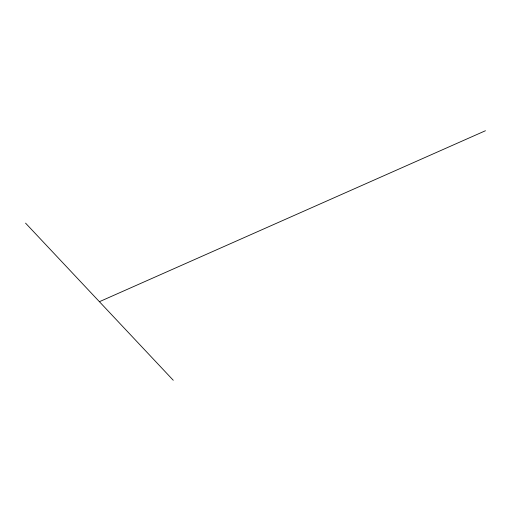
<?xml version="1.0" encoding="UTF-8"?>
<svg xmlns="http://www.w3.org/2000/svg" width="511" height="511" viewBox="0 0 511 511"><rect width="100%" height="100%" fill="white"/><g stroke="black" fill="none" stroke-linecap="round" stroke-linejoin="round"><path stroke-width="0.77" d="M99.409 301.701L485.45 130.733M25.55 223.128L173.267 380.267"/></g></svg>
